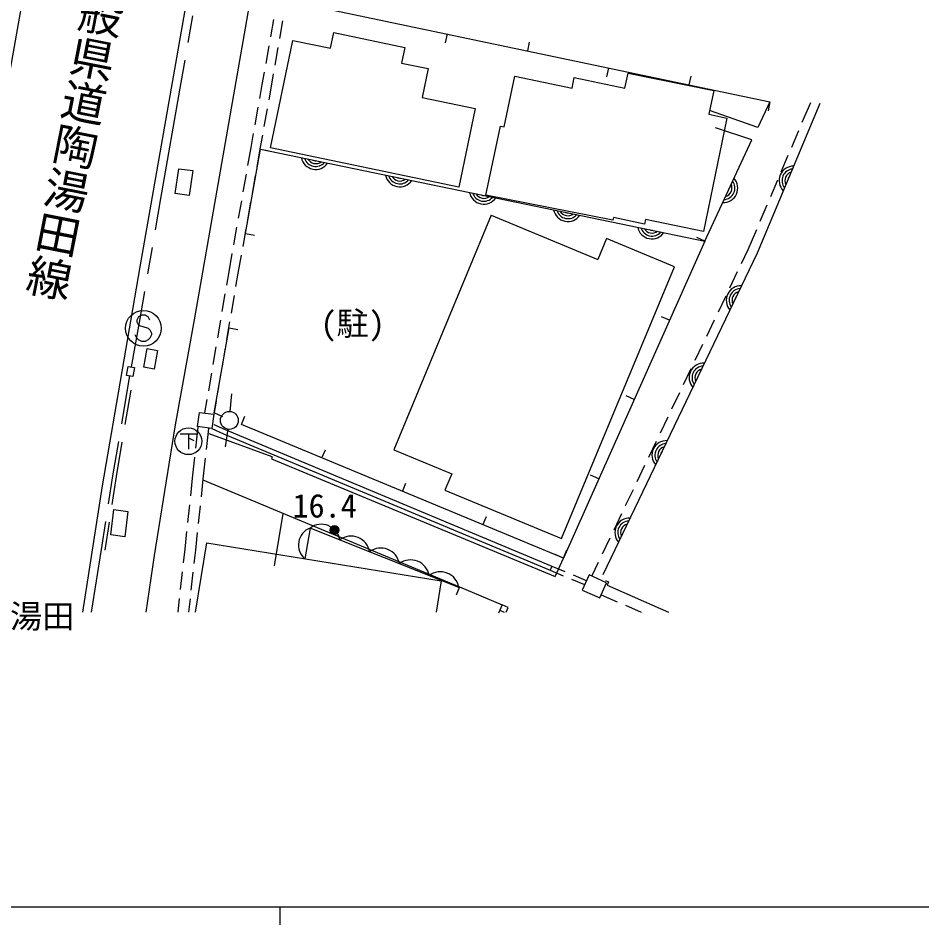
# Model space of a CAD drawing. Units: millimetres, scale not verified. Extents: x 40000 to 680000, y 20000 to 380000.
# Drawn here: x 153360 to 203885, y 204000 to 254673 of the extents above; entities that cross this region are included whole.
import ezdxf
from ezdxf.enums import TextEntityAlignment as Align

# ---------------------------------------------------------------- set-up
doc = ezdxf.new("R2010")
doc.units = ezdxf.units.MM
doc.header["$LTSCALE"] = 1000
for name, color, linetype, lineweight in [('M-BGD', 7, 'Continuous', 25), ('M-BGD-EXST', 7, 'Continuous', 25), ('M-BMK-OTRS', 5, 'Continuous', 25), ('M-BMK-SRVR', 3, 'Continuous', 25), ('M-TTL-BAND', 7, 'Continuous', 25)]:
    doc.layers.add(name, color=color, linetype=linetype, lineweight=lineweight)
doc.layers.add('M-BMK-HTXT', color=7, linetype='Continuous')
doc.styles.add('@ＭＳ ゴシック', font='')
doc.styles.add('ＭＳ ゴシック', font='')
doc.styles.get('@ＭＳ ゴシック').set_extended_font_data('@MS Gothic')
doc.styles.get('ＭＳ ゴシック').set_extended_font_data('MS Gothic')

msp = doc.modelspace()

# ---------------------------------------------------------------- linework, layer by layer
at = {"layer": 'M-BGD'}
for p, q in [((168317, 255691), (195389, 249987)), ((162871, 253317), (163131, 254794)), ((167637, 254605), (167463, 253620)), ((168149, 254515), (167975, 253530)), ((177341, 253790), (177238, 253301)), ((167376, 253128), (167202, 252143)), ((167888, 253038), (167714, 252053)), ((181853, 252839), (181956, 253329)), ((162475, 251073), (162697, 252332)), ((186365, 251889), (186262, 251399)), ((167115, 251651), (166992, 250957)), ((167627, 251561), (167504, 250867)), ((190877, 250938), (190980, 251427)), ((161335, 244586), (162475, 251073)), ((166992, 250957), (166856, 250189)), ((167504, 250867), (167368, 250098)), ((195389, 249987), (195286, 249498)), ((197196, 248850), (197670, 249966)), ((166768, 249696), (166593, 248712)), ((167280, 249606), (167105, 248621)), ((196610, 247470), (197001, 248390)), ((166506, 248220), (166369, 247451)), ((167018, 248129), (166881, 247360)), ((166080, 242636), (166907, 247348)), ((166369, 247451), (166189, 246439)), ((166881, 247360), (166702, 246349)), ((166907, 247348), (167400, 247262)), ((166907, 247348), (167400, 247262)), ((196023, 246089), (196414, 247009)), ((166102, 245947), (165927, 244962)), ((166614, 245856), (166439, 244872)), ((195436, 244708), (195827, 245629)), ((161035, 242846), (161335, 244586)), ((165839, 244470), (165664, 243485)), ((166351, 244380), (166176, 243395)), ((194850, 243328), (195241, 244248)), ((179805, 243654), (174363, 230553)), ((179805, 243654), (185764, 241179)), ((165577, 242993), (165401, 242008)), ((166089, 242903), (165914, 241918)), ((194180, 241752), (194654, 242868)), ((166080, 242636), (166572, 242550)), ((191756, 242215), (191300, 242419)), ((160610, 240382), (160865, 241861)), ((191756, 242215), (183845, 224497)), ((193802, 240961), (194180, 241752)), ((165314, 241516), (165134, 240504)), ((165826, 241426), (165646, 240415)), ((165134, 240504), (165007, 239759)), ((165646, 240415), (165519, 239671)), ((193154, 239609), (193586, 240511)), ((160141, 237657), (160441, 239397)), ((164923, 239267), (164755, 238281)), ((165435, 239178), (165267, 238192)), ((192506, 238256), (192938, 239158)), ((159698, 235177), (160141, 237657)), ((160094, 237974), (160003, 237792)), ((160003, 237792), (160003, 237701)), ((160003, 237701), (160094, 237519)), ((160275, 238065), (160094, 237974)), ((160457, 238065), (160275, 238065)), ((160639, 237974), (160457, 238065)), ((160730, 237792), (160639, 237974)), ((164671, 237788), (164503, 236802)), ((165183, 237700), (165015, 236714)), ((189778, 237786), (189322, 237989)), ((191858, 236903), (192290, 237805)), ((160094, 237519), (160639, 237338)), ((160639, 237338), (160730, 237247)), ((160730, 237247), (160821, 237065)), ((165152, 237367), (165644, 237280)), ((160003, 236792), (159912, 236974)), ((160094, 236701), (160003, 236792)), ((160275, 236610), (160094, 236701)), ((160639, 236701), (160457, 236610)), ((160730, 236792), (160639, 236701)), ((160821, 236974), (160730, 236792)), ((160821, 237065), (160821, 236974)), ((160457, 236610), (160275, 236610)), ((164419, 236309), (164251, 235323)), ((164931, 236221), (164763, 235235)), ((191210, 235550), (191642, 236452)), ((159473, 233921), (159608, 234675)), ((164167, 234831), (163998, 233845)), ((164679, 234742), (164511, 233756)), ((190562, 234197), (190994, 235099)), ((159149, 232000), (159473, 233921)), ((159347, 231967), (159671, 233887)), ((189914, 232845), (190346, 233746)), ((163914, 233352), (163787, 232607)), ((164427, 233264), (164300, 232520)), ((187800, 233356), (187344, 233560)), ((165848, 231958), (166040, 232420)), ((165848, 231958), (166040, 232420)), ((189266, 231492), (189698, 232394)), ((163416, 231807), (163283, 230638)), ((164012, 231739), (163879, 230571)), ((183845, 224497), (165848, 231958)), ((167569, 230158), (164043, 231447)), ((158659, 229093), (158983, 231014)), ((158856, 229061), (159180, 230981)), ((188618, 230139), (189050, 231041)), ((163226, 230141), (163093, 228972)), ((163822, 230074), (163689, 228906)), ((170347, 230093), (170539, 230555)), ((187970, 228786), (188402, 229688)), ((158416, 227529), (158659, 229093)), ((158614, 227498), (158856, 229061)), ((185822, 228926), (185366, 229130)), ((163093, 228972), (162988, 227979)), ((163689, 228906), (163585, 227914)), ((163687, 228880), (178035, 222893)), ((174846, 228227), (175038, 228689)), ((187322, 227433), (187754, 228335)), ((162936, 227482), (162831, 226488)), ((163532, 227417), (163427, 226423)), ((158020, 224977), (158263, 226541)), ((158218, 224946), (158460, 226509)), ((168167, 226987), (167670, 224056)), ((179345, 226362), (179537, 226824)), ((186674, 226080), (187106, 226982)), ((162778, 225990), (162673, 224998)), ((163375, 225926), (163270, 224934)), ((186026, 224728), (186458, 225629)), ((162673, 224998), (162589, 224232)), ((157469, 221478), (158020, 224977)), ((163270, 224934), (163189, 224200)), ((183845, 224497), (183388, 224701)), ((183845, 224497), (183388, 224701)), ((183845, 224497), (184036, 224959)), ((183199, 224051), (183103, 223821)), ((183199, 224051), (183931, 223746)), ((185432, 223486), (185810, 224277)), ((162535, 223735), (162425, 222741)), ((163135, 223703), (163025, 222709)), ((183103, 223821), (183834, 223515)), ((184392, 223553), (185124, 223248)), ((184296, 223322), (185027, 223017)), ((178035, 222893), (177841, 222433)), ((178035, 222893), (180419, 221886)), ((162371, 222244), (162287, 221478)), ((162971, 222212), (162890, 221478)), ((185960, 222440), (186848, 222058)), ((180419, 221886), (180224, 221425)), ((180419, 221886), (180224, 221425)), ((180645, 221478), (180758, 221738)), ((187307, 221860), (188195, 221478))]:
    msp.add_line(p, q, dxfattribs=at)
for points in [[(174979, 253035), (174798, 252162), (176291, 251852), (175956, 250243), (178918, 249627), (178004, 245229), (167475, 247418), (168724, 253425), (170822, 252988), (171004, 253862)], [(181129, 251431), (184326, 250755), (184451, 251349), (187282, 250750), (187467, 251596), (192245, 250636), (191970, 249299), (192982, 249090), (191669, 242743), (188442, 243426), (188385, 243155), (186641, 243524), (186612, 243385), (179517, 244775), (180333, 248635), (180529, 248594)], [(162924, 244760), (162148, 244869), (162344, 246260), (163120, 246150)], [(160975, 235060), (160396, 235162), (160578, 236202), (161157, 236100)], [(159767, 234646), (159424, 234709), (159516, 235210), (159858, 235148)], [(163495, 232642), (164302, 232534), (164195, 231736), (163388, 231845)], [(159317, 225691), (158535, 225792), (158719, 227207), (159501, 227106)], [(184899, 222711), (185885, 222271), (186262, 223116), (185276, 223556)]]:
    msp.add_lwpolyline(points, close=True, dxfattribs=at)
for points in [[(198185, 249900), (194672, 241531), (186057, 223568)], [(195389, 249987), (194706, 248558), (192015, 249517)], [(166907, 247348), (191756, 242215), (194372, 247881), (192355, 248543)], [(183745, 225586), (190054, 240775), (186252, 242354), (185764, 241179)], [(164799, 232394), (164313, 232614), (165152, 237367)], [(164195, 231736), (164836, 231447), (183103, 223821)], [(164297, 231964), (164935, 231677), (183199, 224051)], [(167569, 230158), (167528, 230047), (183378, 223476), (183845, 224497)], [(174363, 230553), (177598, 229209), (177219, 228297), (183745, 225586)], [(178001, 222863), (169684, 226178), (169393, 224456)], [(163279, 221478), (163902, 225342), (177008, 223227), (176725, 221478)], [(186204, 223239), (186357, 223165), (186294, 222983), (189713, 221478)], [(180758, 221738), (180419, 221886), (180287, 221583), (180529, 221478)]]:
    msp.add_lwpolyline(points, dxfattribs=at)
msp.add_circle((160366, 237338), 1000, dxfattribs=at)
for centre, radius, start, end in [((169994, 247030), 812, 190.948, 325.7082), ((169994, 247030), 650, 197.0637, 319.5924), ((169994, 247030), 488, 208.1964, 308.4597), ((169994, 247030), 325, 242.3857, 274.2705), ((196716, 245595), 812, 89.8466, 224.6068), ((174694, 246059), 812, 190.948, 325.7082), ((174694, 246059), 650, 197.0637, 319.5924), ((174694, 246059), 488, 208.1964, 308.4597), ((174694, 246059), 325, 242.3857, 274.2705), ((196716, 245595), 650, 95.9624, 218.491), ((196716, 245595), 488, 107.095, 207.3584), ((196716, 245595), 325, 141.2843, 173.1691), ((192780, 245179), 812, 267.8381, 42.5984), ((192780, 245179), 650, 273.9539, 36.4826), ((192780, 245179), 488, 285.0866, 25.3499), ((179395, 245088), 812, 190.948, 325.7082), ((179395, 245088), 650, 197.0637, 319.5924), ((179395, 245088), 488, 208.1964, 308.4597), ((179395, 245088), 325, 242.3857, 274.2705), ((192780, 245179), 325, 319.2759, 351.1606), ((184096, 244117), 812, 190.948, 325.7082), ((184096, 244117), 650, 197.0637, 319.5924), ((184096, 244117), 488, 208.1964, 308.4597), ((184096, 244117), 325, 242.3857, 274.2705), ((188797, 243146), 812, 190.948, 325.7082), ((188797, 243146), 650, 197.0637, 319.5924), ((188797, 243146), 488, 208.1964, 308.4597), ((188797, 243146), 325, 242.3857, 274.2705), ((193760, 238906), 812, 87, 221.7603), ((193760, 238906), 650, 93.1158, 215.6445), ((193760, 238906), 488, 104.2485, 204.5118), ((193760, 238906), 325, 138.4378, 170.3225), ((191684, 234578), 812, 87, 221.7603), ((191684, 234578), 650, 93.1158, 215.6445), ((191684, 234578), 488, 104.2485, 204.5118), ((191684, 234578), 325, 138.4378, 170.3225), ((189609, 230250), 812, 87, 221.7603), ((189609, 230250), 650, 93.1158, 215.6445), ((189609, 230250), 488, 104.2485, 204.5118), ((189609, 230250), 325, 138.4378, 170.3225), ((187533, 225922), 812, 87, 221.7603), ((187533, 225922), 650, 93.1158, 215.6445), ((170043, 225231), 1012, 110.7888, 229.9873), ((170312, 225334), 1052, 9.9052, 126.6345), ((187533, 225922), 488, 104.2485, 204.5118), ((187533, 225922), 325, 138.4378, 170.3225), ((171975, 224671), 1052, 9.9052, 126.6345), ((173638, 224008), 1052, 9.9052, 126.6345), ((175302, 223345), 1052, 9.9052, 126.6345), ((176965, 222682), 1052, 9.9052, 126.6345)]:
    msp.add_arc(centre, radius, start, end, dxfattribs=at)
at = {"layer": 'M-BGD-EXST'}
for p, q in [((165216, 232690), (165305, 233686)), ((165092, 231699), (164934, 230711)), ((162428, 231440), (163328, 231440)), ((162878, 231440), (162878, 230578)), ((162878, 231215), (163178, 231065))]:
    msp.add_line(p, q, dxfattribs=at)
for centre, radius in [((165171, 232192), 500), ((162878, 231028), 750)]:
    msp.add_circle(centre, radius, dxfattribs=at)
at = {"layer": 'M-BMK-OTRS'}
msp.add_line((151342, 242906), (155598, 266861), dxfattribs=at)
for points in [[(164467, 265319), (160157, 240768), (158068, 228537), (156962, 221478)], [(160513, 221478), (160987, 224638), (162165, 231950), (163218, 237805), (167671, 263293)]]:
    msp.add_lwpolyline(points, dxfattribs=at)
at = {"layer": 'M-BMK-SRVR'}
for radius in [250, 204, 159, 114, 68.2, 22.7]:
    msp.add_circle((171049, 226067), radius, dxfattribs=at)
at = {"layer": 'M-TTL-BAND'}
for p, q in [((40000, 205000), (579000, 205000)), ((168000, 205000), (168000, 204000))]:
    msp.add_line(p, q, dxfattribs=at)

# ---------------------------------------------------------------- texts
at = {"layer": 'M-BGD', "style": '@ＭＳ ゴシック'}
msp.add_text('一般県道陶湯田線', height=1833, rotation=258.883, dxfattribs=at).set_placement((156776, 248748), align=Align.MIDDLE_CENTER)
at = {"layer": 'M-BGD', "style": 'ＭＳ ゴシック'}
msp.add_text('(駐)', height=1320, dxfattribs=at).set_placement((172064, 237605), align=Align.MIDDLE_CENTER)
msp.add_text('至\u3000湯田', height=1320, dxfattribs=at).set_placement((152910, 220187), align=Align.BOTTOM_CENTER)
at = {"layer": 'M-BMK-HTXT', "style": 'ＭＳ ゴシック'}
msp.add_text('16.4', height=1320, dxfattribs=at).set_placement((168701, 226366), align=Align.BOTTOM_LEFT)

doc.saveas('drawing.dxf')
